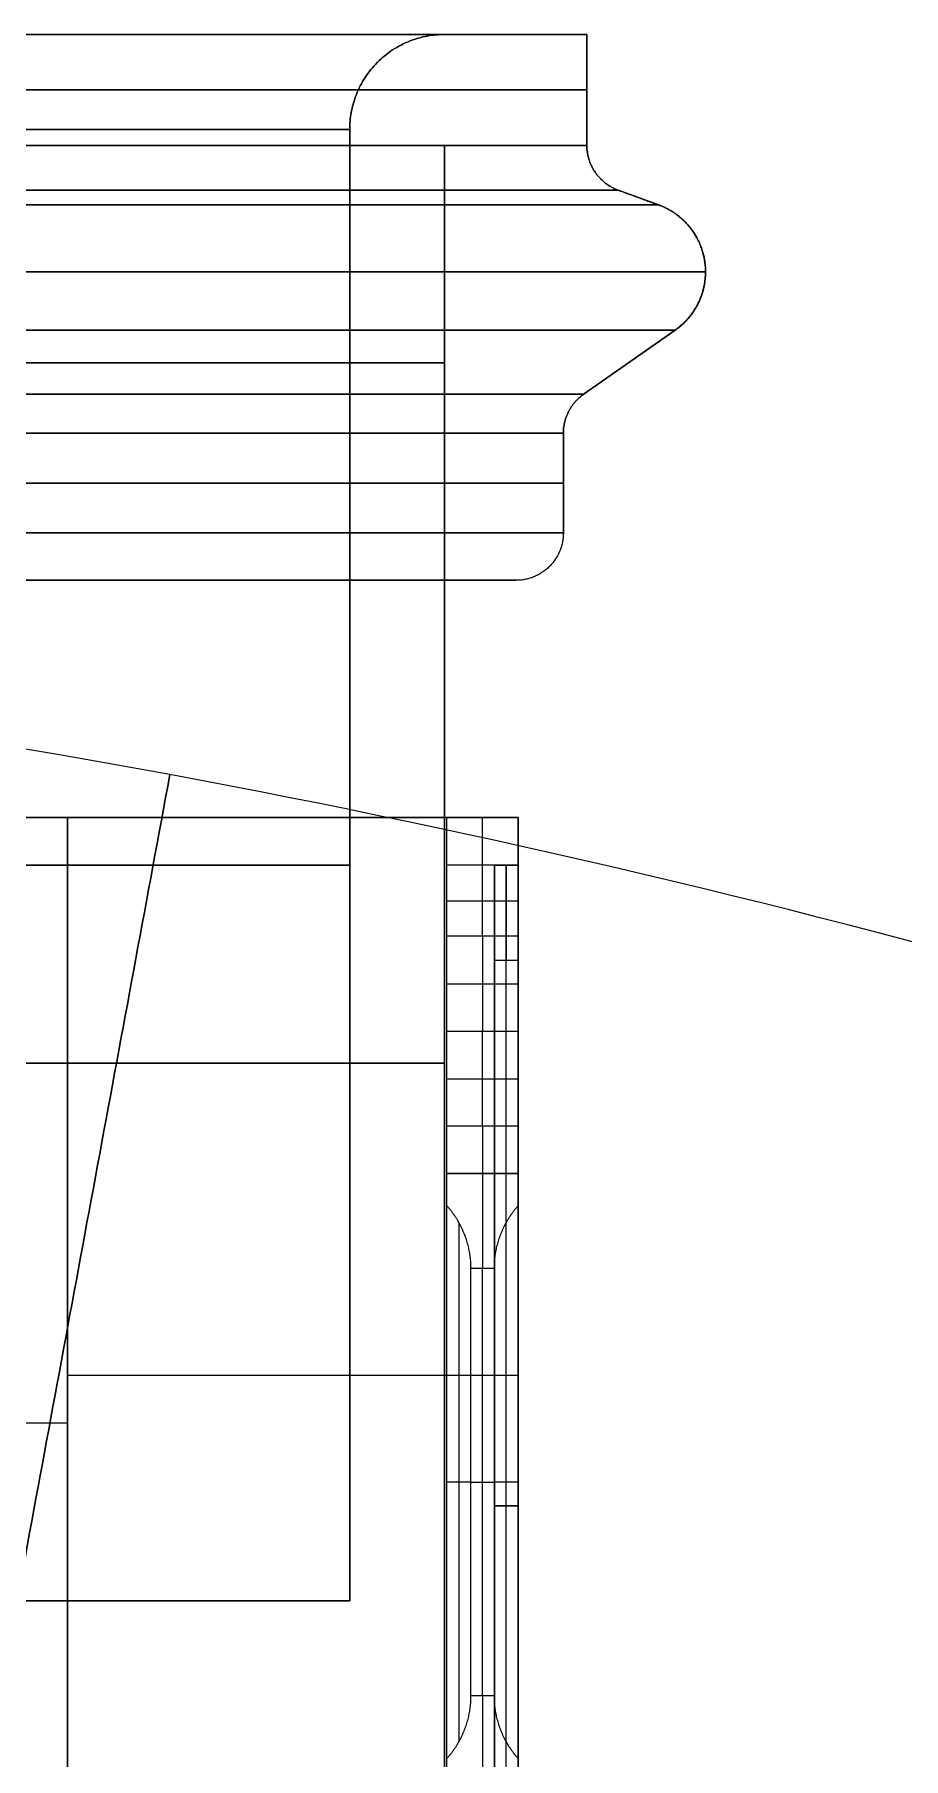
# Model space of a CAD drawing. Header units: millimetres. Extents: x 20.2 to 60.2, y 0 to 42.2.
# Drawn here: x 43.533 to 45.278, y 37.692 to 41.151 of the extents above; entities that cross this region are included whole.
import ezdxf

# ---------------------------------------------------------------- set-up
doc = ezdxf.new("R2010")
doc.units = ezdxf.units.MM
doc.layers.add('CHARGING$Platiene Rund Transmitter', color=178, linetype='Continuous', true_color=0x000000)

msp = doc.modelspace()

# ---------------------------------------------------------------- linework, layer by layer
at = {"layer": 'CHARGING$Platiene Rund Transmitter', "color": 254, "true_color": 0xcad1ee}
for p, q in [((43.928, 41.1511, 0.1076), (43.928, 41.1511, -0.2374)), ((43.928, 41.1511, -2.5546), (43.928, 41.1511, -2.8996)), ((44.4509, 41.1511, -0.4152), (44.1059, 41.1511, -0.4152)), ((44.4509, 41.1511, -2.3768), (44.1059, 41.1511, -2.3768)), ((44.6422, 41.1511, -1.396), (44.3566, 41.1511, -1.396)), ((44.4994, 41.1511, -1.1294), (44.4994, 41.1511, -1.6626)), ((44.6422, 40.9283, -1.396), (44.6422, 41.1511, -1.396)), ((44.6422, 41.0397, -1.1294), (44.6422, 41.0397, -1.6626)), ((44.1661, 40.9606, -1.396), (44.1661, 38.0087, -1.396)), ((44.3566, 40.9283, -1.396), (44.6422, 40.9283, -1.396)), ((44.3566, 40.9283, -1.396), (44.3566, 37.2469, -1.396)), ((42.7408, 39.5799, -2.8767), (43.5995, 39.5799, -2.8767)), ((44.0518, 39.5799, -2.6565), (44.0518, 39.5799, -2.827)), ((44.2125, 39.5799, -2.4958), (44.383, 39.5799, -2.4958)), ((44.3613, 39.5799, -1.0627), (44.5042, 39.5799, -1.0627)), ((44.3613, 34.1997, -0.7913), (44.3613, 39.5799, -0.7913)), ((44.4327, 39.5799, -0.0819), (44.4327, 39.5799, -2.0435)), ((44.5042, 34.1997, -0.7913), (44.5042, 39.5799, -0.7913)), ((44.1661, 39.4846, -1.1294), (44.1661, 39.4846, -1.6626)), ((44.4327, 39.3418, 0.0133), (44.4327, 39.4846, 0.0133)), ((44.4565, 39.4846, -1.396), (44.5042, 39.4846, -1.396)), ((44.4565, 36.9136, -1.396), (44.4565, 39.4846, -1.396)), ((44.4803, 39.4846, -1.3008), (44.4803, 39.4846, -1.4912)), ((44.3613, 39.4132, 0.0133), (44.5042, 39.4132, 0.0133)), ((44.4803, 37.104, -1.1103), (44.4803, 39.2942, -1.1103)), ((44.4803, 37.104, -1.6817), (44.4803, 39.2942, -1.6817)), ((44.4327, 38.9609, -0.1771), (44.4327, 39.1514, -0.1771)), ((44.3566, 39.0876, -1.1294), (44.3566, 39.0876, -1.6626)), ((44.3613, 39.0561, -0.1771), (44.5042, 39.0561, -0.1771)), ((44.3613, 38.8657, 0.1181), (44.5042, 38.8657, 0.1181)), ((44.4327, 38.8657, 0.318), (44.4327, 38.8657, -0.0819)), ((44.3851, 38.7674, 0.4847), (44.3851, 37.726, 0.4847)), ((44.4803, 37.726, 0.4847), (44.4803, 38.7674, 0.4847)), ((44.4327, 37.8182, 0.5085), (44.4327, 38.6752, 0.5085)), ((43.1396, 38.3658, -2.9481), (43.5995, 38.3658, -2.9481)), ((43.1396, 38.3658, -2.8053), (43.5995, 38.3658, -2.8053)), ((44.4089, 38.2467, 0.5085), (44.3613, 38.2467, 0.4609)), ((44.4089, 38.2467, 0.5085), (44.4565, 38.2467, 0.5085)), ((44.5042, 38.2467, 0.4609), (44.4565, 38.2467, 0.5085)), ((44.4565, 38.1991, -1.1103), (44.5042, 38.1991, -1.1103)), ((44.5042, 38.1991, -1.6817), (44.4565, 38.1991, -1.6817)), ((44.4565, 38.1991, -1.1103), (44.4565, 38.1991, -1.6817)), ((44.1661, 38.0087, -1.396), (36.2245, 38.0087, -1.396))]:
    msp.add_line(p, q, dxfattribs=at)
at = {"layer": 'CHARGING$Platiene Rund Transmitter', "color": 7, "true_color": 0xcaffee}
for p, q in [((44.3566, 40.9283, -1.396), (44.6422, 40.9283, -1.396)), ((44.3566, 40.9283, -1.396), (44.3566, 40.056, -1.396)), ((44.7863, 40.8092, -1.396), (44.7049, 40.8388, -1.396)), ((44.7456, 40.824, -1.1294), (44.7456, 40.824, -1.6626)), ((44.6356, 40.4292, -1.396), (44.8194, 40.5579, -1.396)), ((44.3566, 40.4921, -1.1294), (44.3566, 40.4921, -1.6626)), ((44.7275, 40.4936, -1.1294), (44.7275, 40.4936, -1.6626)), ((44.595, 40.1512, -1.396), (44.595, 40.3512, -1.396)), ((44.595, 40.2512, -1.1294), (44.595, 40.2512, -1.6626)), ((44.3566, 40.056, -1.396), (44.4998, 40.056, -1.396))]:
    msp.add_line(p, q, dxfattribs=at)
at = {"layer": 'CHARGING$Platiene Rund Transmitter', "color": 254, "true_color": 0xcad1ee, "extrusion": (1.86546e-14, 1, -3.10909e-14)}
msp.add_rational_spline([(43.2139, 41.1511, 0.0133), (44.3566, 41.1511, 0.0133), (44.3566, 41.1511, -1.1294)], [1, 0.707106781187, 1], degree=2, dxfattribs=at)
at = {"layer": 'CHARGING$Platiene Rund Transmitter', "color": 254, "true_color": 0xcad1ee, "extrusion": (-1.29338e-13, 1, -1.0944e-13)}
msp.add_rational_spline([(43.2139, 41.1511, 0.299), (44.6422, 41.1511, 0.299), (44.6422, 41.1511, -1.1294)], [1, 0.707106781187, 1], degree=2, dxfattribs=at)
at = {"layer": 'CHARGING$Platiene Rund Transmitter', "color": 254, "true_color": 0xcad1ee, "extrusion": (6.21819e-15, 1, -7.46182e-14)}
msp.add_rational_spline([(44.3566, 41.1511, -1.6626), (44.3566, 41.1511, -2.8053), (43.2139, 41.1511, -2.8053)], [1, 0.707106781187, 1], degree=2, dxfattribs=at)
at = {"layer": 'CHARGING$Platiene Rund Transmitter', "color": 254, "true_color": 0xcad1ee, "extrusion": (-1.98982e-13, 1, -5.47201e-14)}
msp.add_rational_spline([(44.6422, 41.1511, -1.6626), (44.6422, 41.1511, -3.091), (43.2139, 41.1511, -3.091)], [1, 0.707106781187, 1], degree=2, dxfattribs=at)
at = {"layer": 'CHARGING$Platiene Rund Transmitter', "color": 254, "true_color": 0xcad1ee}
for points in [[(44.3566, 41.1511, -1.1294), (44.1661, 41.1511, -1.1294), (44.1661, 40.9606, -1.1294)], [(44.3566, 41.1511, -1.6626), (44.1661, 41.1511, -1.6626), (44.1661, 40.9606, -1.6626)], [(44.1661, 40.9606, -1.396), (44.1661, 41.1511, -1.396), (44.3566, 41.1511, -1.396)], [(44.3566, 41.1511, -1.6626), (44.1661, 41.1511, -1.6626), (44.1661, 40.9606, -1.6626)]]:
    msp.add_rational_spline(points, [1, 0.707106781187, 1], degree=2, dxfattribs=at)
for points in [[(44.6422, 41.1511, -1.1294), (44.4994, 41.1511, -1.1294), (44.3566, 41.1511, -1.1294)], [(44.3566, 41.1511, -1.1294), (44.3566, 41.1511, -1.396), (44.3566, 41.1511, -1.6626)], [(44.6422, 41.1511, -1.6626), (44.4994, 41.1511, -1.6626), (44.3566, 41.1511, -1.6626)], [(44.6422, 41.1511, -1.1294), (44.6422, 41.1511, -1.396), (44.6422, 41.1511, -1.6626)], [(44.6422, 41.1511, -1.6626), (44.6422, 41.0397, -1.6626), (44.6422, 40.9283, -1.6626)], [(44.6422, 41.1511, -1.1294), (44.6422, 41.0397, -1.1294), (44.6422, 40.9283, -1.1294)], [(44.6422, 40.9283, -1.1294), (44.6422, 41.0397, -1.1294), (44.6422, 41.1511, -1.1294)], [(44.1661, 40.9606, -1.1294), (44.1661, 39.4846, -1.1294), (44.1661, 38.0087, -1.1294)], [(44.1661, 40.9606, -1.1294), (44.1661, 40.9606, -1.396), (44.1661, 40.9606, -1.6626)], [(44.1661, 40.9606, -1.6626), (44.1661, 39.4846, -1.6626), (44.1661, 38.0087, -1.6626)], [(44.1661, 38.0087, -1.6626), (44.1661, 39.4846, -1.6626), (44.1661, 40.9606, -1.6626)], [(44.1661, 40.9606, -1.1294), (44.1661, 40.9606, -1.2707), (44.1661, 40.9606, -1.412)], [(44.3566, 40.9283, -1.1294), (44.3566, 40.9283, -1.396), (44.3566, 40.9283, -1.6626)], [(44.3566, 40.9283, -1.1294), (44.3566, 39.0876, -1.1294), (44.3566, 37.2469, -1.1294)], [(44.3566, 37.2469, -1.6626), (44.3566, 39.0876, -1.6626), (44.3566, 40.9283, -1.6626)], [(44.3566, 37.2469, -1.1294), (44.3566, 39.0876, -1.1294), (44.3566, 40.9283, -1.1294)], [(44.6422, 40.9283, -1.1294), (44.6422, 40.9283, -1.396), (44.6422, 40.9283, -1.6626)], [(42.7408, 39.5799, -2.9481), (43.1702, 39.5799, -2.9481), (43.5995, 39.5799, -2.9481)], [(43.5995, 39.5799, -2.8053), (43.1702, 39.5799, -2.8053), (42.7408, 39.5799, -2.8053)], [(43.5995, 39.5799, -2.9481), (43.5995, 38.461, -2.9481), (43.5995, 37.3421, -2.9481)], [(43.5995, 37.3421, -2.8053), (43.5995, 38.461, -2.8053), (43.5995, 39.5799, -2.8053)], [(43.5995, 39.5799, -2.9481), (43.5995, 39.5799, -2.8767), (43.5995, 39.5799, -2.8053)], [(44.3613, 39.5799, -2.0435), (44.4327, 39.5799, -2.0435), (44.5042, 39.5799, -2.0435)], [(44.3613, 37.3421, -2.0435), (44.3613, 38.461, -2.0435), (44.3613, 39.5799, -2.0435)], [(44.3613, 39.5799, -0.0819), (44.4327, 39.5799, -0.0819), (44.5042, 39.5799, -0.0819)], [(44.3613, 39.5799, -2.0435), (44.3613, 39.5799, -1.0627), (44.3613, 39.5799, -0.0819)], [(44.5042, 39.5799, -2.0435), (44.5042, 38.461, -2.0435), (44.5042, 37.3421, -2.0435)], [(44.5042, 39.5799, -0.0819), (44.5042, 39.5799, -1.0627), (44.5042, 39.5799, -2.0435)], [(44.3613, 39.3418, 0.0133), (44.3613, 39.4132, 0.0133), (44.3613, 39.4846, 0.0133)], [(44.5042, 39.4846, 0.0133), (44.4327, 39.4846, 0.0133), (44.3613, 39.4846, 0.0133)], [(44.4565, 39.4846, -1.3008), (44.4803, 39.4846, -1.3008), (44.5042, 39.4846, -1.3008)], [(44.4565, 39.4846, -1.3008), (44.4565, 39.4846, -1.396), (44.4565, 39.4846, -1.4912)], [(44.4565, 39.4846, -1.4912), (44.4803, 39.4846, -1.4912), (44.5042, 39.4846, -1.4912)], [(44.5042, 39.4846, 0.0133), (44.5042, 39.4132, 0.0133), (44.5042, 39.3418, 0.0133)], [(44.5042, 39.4846, -1.3008), (44.5042, 39.4846, -1.396), (44.5042, 39.4846, -1.4912)], [(44.5042, 39.3418, 0.0133), (44.4327, 39.3418, 0.0133), (44.3613, 39.3418, 0.0133)], [(44.4565, 37.104, -1.1103), (44.4565, 38.1991, -1.1103), (44.4565, 39.2942, -1.1103)], [(44.4565, 39.2942, -1.1103), (44.4803, 39.2942, -1.1103), (44.5042, 39.2942, -1.1103)], [(44.4565, 39.2942, -1.6817), (44.4803, 39.2942, -1.6817), (44.5042, 39.2942, -1.6817)], [(44.4565, 39.2942, -1.6817), (44.4565, 38.1991, -1.6817), (44.4565, 37.104, -1.6817)], [(44.5042, 37.104, -1.1103), (44.5042, 38.1991, -1.1103), (44.5042, 39.2942, -1.1103)], [(44.5042, 39.2942, -1.6817), (44.5042, 38.1991, -1.6817), (44.5042, 37.104, -1.6817)], [(44.3613, 39.2466, -0.0819), (44.4327, 39.2466, -0.0819), (44.5042, 39.2466, -0.0819)], [(44.3613, 38.9609, -0.1771), (44.3613, 39.0561, -0.1771), (44.3613, 39.1514, -0.1771)], [(44.3613, 39.1514, -0.1771), (44.4327, 39.1514, -0.1771), (44.5042, 39.1514, -0.1771)], [(44.5042, 39.1514, -0.1771), (44.5042, 39.0561, -0.1771), (44.5042, 38.9609, -0.1771)], [(44.5042, 38.9609, -0.1771), (44.4327, 38.9609, -0.1771), (44.3613, 38.9609, -0.1771)], [(44.3613, 38.8657, 0.318), (44.3613, 38.8657, 0.1181), (44.3613, 38.8657, -0.0819)], [(44.5042, 38.8657, 0.318), (44.4327, 38.8657, 0.318), (44.3613, 38.8657, 0.318)], [(44.3613, 38.8657, -0.0819), (44.4327, 38.8657, -0.0819), (44.5042, 38.8657, -0.0819)], [(44.5042, 38.8657, -0.0819), (44.5042, 38.8657, 0.1181), (44.5042, 38.8657, 0.318)], [(44.3613, 37.6923, 0.4609), (44.3613, 38.2467, 0.4609), (44.3613, 38.8012, 0.4609)], [(44.5042, 38.8012, 0.4609), (44.5042, 38.2467, 0.4609), (44.5042, 37.6923, 0.4609)], [(44.4565, 38.6752, 0.5085), (44.4327, 38.6752, 0.5085), (44.4089, 38.6752, 0.5085)], [(44.4089, 38.6752, 0.5085), (44.4089, 38.2467, 0.5085), (44.4089, 37.8182, 0.5085)], [(44.4565, 37.8182, 0.5085), (44.4565, 38.2467, 0.5085), (44.4565, 38.6752, 0.5085)], [(44.1661, 38.0087, -1.1294), (44.1661, 38.0087, -1.396), (44.1661, 38.0087, -1.6626)], [(44.4565, 37.8182, 0.5085), (44.4327, 37.8182, 0.5085), (44.4089, 37.8182, 0.5085)], [(44.3566, 37.2469, -1.6626), (44.3566, 37.4742, -1.6626), (44.3566, 37.7015, -1.6626)]]:
    msp.add_open_spline(points, degree=2, dxfattribs=at)
at = {"layer": 'CHARGING$Platiene Rund Transmitter', "color": 254, "true_color": 0xcad1ee, "extrusion": (4.97456e-15, 1, 1.14415e-13)}
msp.add_rational_spline([(44.6422, 41.0397, -1.6626), (44.6422, 41.0397, -3.091), (43.2139, 41.0397, -3.091)], [1, 0.707106781187, 1], degree=2, dxfattribs=at)
at = {"layer": 'CHARGING$Platiene Rund Transmitter', "color": 254, "true_color": 0xcad1ee, "extrusion": (9.94911e-15, 1, -2.13906e-13)}
msp.add_rational_spline([(43.2139, 41.0397, 0.299), (44.6422, 41.0397, 0.299), (44.6422, 41.0397, -1.1294)], [1, 0.707106781187, 1], degree=2, dxfattribs=at)
at = {"layer": 'CHARGING$Platiene Rund Transmitter', "color": 254, "true_color": 0xcad1ee, "extrusion": (4.4771e-14, 1, -1.6416e-13)}
msp.add_rational_spline([(43.2139, 40.9606, -0.1771), (44.1661, 40.9606, -0.1771), (44.1661, 40.9606, -1.1294)], [1, 0.707106781187, 1], degree=2, dxfattribs=at)
at = {"layer": 'CHARGING$Platiene Rund Transmitter', "color": 254, "true_color": 0xcad1ee, "extrusion": (-1.49237e-14, 1, -2.68626e-13)}
msp.add_rational_spline([(44.1661, 40.9606, -1.6626), (44.1661, 40.9606, -2.6149), (43.2139, 40.9606, -2.6149)], [1, 0.707106781187, 1], degree=2, dxfattribs=at)
at = {"layer": 'CHARGING$Platiene Rund Transmitter', "color": 7, "true_color": 0xcaffee, "extrusion": (-6.84001e-14, -1, 1.92764e-13)}
msp.add_rational_spline([(43.2139, 40.9283, -2.8053), (44.3566, 40.9283, -2.8053), (44.3566, 40.9283, -1.6626)], [1, 0.707106781187, 1], degree=2, dxfattribs=at)
at = {"layer": 'CHARGING$Platiene Rund Transmitter', "color": 7, "true_color": 0xcaffee, "extrusion": (6.21819e-15, 1, -1.05709e-13)}
msp.add_rational_spline([(44.3566, 40.9283, -1.1294), (44.3566, 40.9283, 0.0133), (43.2139, 40.9283, 0.0133)], [1, 0.707106781187, 1], degree=2, dxfattribs=at)
at = {"layer": 'CHARGING$Platiene Rund Transmitter', "color": 7, "true_color": 0xcaffee, "extrusion": (-8.9542e-14, -1, 4.67608e-13)}
msp.add_rational_spline([(44.6422, 40.9283, -1.6626), (44.6422, 40.9283, -3.091), (43.2139, 40.9283, -3.091)], [1, 0.707106781187, 1], degree=2, dxfattribs=at)
at = {"layer": 'CHARGING$Platiene Rund Transmitter', "color": 7, "true_color": 0xcaffee, "extrusion": (-6.46692e-14, -1, -6.46692e-14)}
msp.add_rational_spline([(43.2139, 40.9283, 0.299), (44.6422, 40.9283, 0.299), (44.6422, 40.9283, -1.1294)], [1, 0.707106781187, 1], degree=2, dxfattribs=at)
at = {"layer": 'CHARGING$Platiene Rund Transmitter', "color": 254, "true_color": 0xcad1ee, "extrusion": (-5.96947e-14, 1, -2.48728e-13)}
msp.add_rational_spline([(44.6422, 40.9283, -1.6626), (44.6422, 40.9283, -3.091), (43.2139, 40.9283, -3.091)], [1, 0.707106781187, 1], degree=2, dxfattribs=at)
at = {"layer": 'CHARGING$Platiene Rund Transmitter', "color": 254, "true_color": 0xcad1ee, "extrusion": (-4.4771e-14, 1, -1.04466e-13)}
msp.add_rational_spline([(43.2139, 40.9283, 0.299), (44.6422, 40.9283, 0.299), (44.6422, 40.9283, -1.1294)], [1, 0.707106781187, 1], degree=2, dxfattribs=at)
at = {"layer": 'CHARGING$Platiene Rund Transmitter', "color": 254, "true_color": 0xcad1ee, "extrusion": (-7.46182e-14, 1, -1.61673e-13)}
msp.add_rational_spline([(43.2139, 40.9283, 0.0133), (44.3566, 40.9283, 0.0133), (44.3566, 40.9283, -1.1294)], [1, 0.707106781187, 1], degree=2, dxfattribs=at)
at = {"layer": 'CHARGING$Platiene Rund Transmitter', "color": 254, "true_color": 0xcad1ee, "extrusion": (-4.35273e-14, -1, 2.052e-13)}
msp.add_rational_spline([(44.3566, 40.9283, -1.6626), (44.3566, 40.9283, -2.8053), (43.2139, 40.9283, -2.8053)], [1, 0.707106781187, 1], degree=2, dxfattribs=at)
at = {"layer": 'CHARGING$Platiene Rund Transmitter', "color": 7, "true_color": 0xcaffee}
for points in [[(44.3566, 40.9283, -1.6626), (44.3566, 40.9283, -1.396), (44.3566, 40.9283, -1.1294)], [(44.3566, 40.056, -1.6626), (44.3566, 40.4921, -1.6626), (44.3566, 40.9283, -1.6626)], [(44.3566, 40.056, -1.1294), (44.3566, 40.4921, -1.1294), (44.3566, 40.9283, -1.1294)], [(44.3566, 40.7062, -1.1294), (44.3566, 40.8172, -1.1294), (44.3566, 40.9283, -1.1294)], [(44.6422, 40.9283, -1.1294), (44.6422, 40.9283, -1.396), (44.6422, 40.9283, -1.6626)], [(44.6422, 40.9283, -1.4092), (44.6422, 40.9283, -1.5359), (44.6422, 40.9283, -1.6626)], [(44.7049, 40.8388, -1.1294), (44.7049, 40.8388, -1.396), (44.7049, 40.8388, -1.6626)], [(44.7049, 40.8388, -1.6626), (44.7456, 40.824, -1.6626), (44.7863, 40.8092, -1.6626)], [(44.7049, 40.8388, -1.1294), (44.7456, 40.824, -1.1294), (44.7863, 40.8092, -1.1294)], [(44.7049, 40.8388, -1.6626), (44.7314, 40.8292, -1.6626), (44.7578, 40.8195, -1.6626)], [(44.7608, 40.8184, -1.1294), (44.7735, 40.8138, -1.1294), (44.7863, 40.8092, -1.1294)], [(44.7863, 40.8092, -1.1294), (44.7863, 40.8092, -1.396), (44.7863, 40.8092, -1.6626)], [(44.8803, 40.6749, -1.1294), (44.8803, 40.6749, -1.396), (44.8803, 40.6749, -1.6626)], [(44.8194, 40.5579, -1.6626), (44.7275, 40.4936, -1.6626), (44.6356, 40.4292, -1.6626)], [(44.6356, 40.4292, -1.1294), (44.7275, 40.4936, -1.1294), (44.8194, 40.5579, -1.1294)], [(44.6356, 40.4292, -1.6626), (44.7275, 40.4936, -1.6626), (44.8194, 40.5579, -1.6626)], [(44.8194, 40.5579, -1.1294), (44.8194, 40.5579, -1.396), (44.8194, 40.5579, -1.6626)], [(44.6356, 40.4292, -1.1294), (44.6356, 40.4292, -1.396), (44.6356, 40.4292, -1.6626)], [(44.595, 40.3512, -1.6626), (44.595, 40.2512, -1.6626), (44.595, 40.1512, -1.6626)], [(44.595, 40.3512, -1.1294), (44.595, 40.2512, -1.1294), (44.595, 40.1512, -1.1294)], [(44.595, 40.3512, -1.6626), (44.595, 40.3512, -1.396), (44.595, 40.3512, -1.1294)], [(44.595, 40.3512, -1.1294), (44.595, 40.3512, -1.396), (44.595, 40.3512, -1.6626)], [(44.595, 40.1512, -1.6626), (44.595, 40.1512, -1.396), (44.595, 40.1512, -1.1294)], [(44.595, 40.1512, -1.1294), (44.595, 40.1512, -1.396), (44.595, 40.1512, -1.6626)], [(44.3566, 40.056, -1.6626), (44.3566, 40.056, -1.396), (44.3566, 40.056, -1.1294)], [(44.4998, 40.056, -1.6626), (44.4998, 40.056, -1.396), (44.4998, 40.056, -1.1294)]]:
    msp.add_open_spline(points, degree=2, dxfattribs=at)
for points, weights in [([(44.6422, 40.9283, -1.6626), (44.6422, 40.8616, -1.6626), (44.7049, 40.8388, -1.6626)], [1, 0.77517249094, 0.895504279422]), ([(44.6422, 40.9283, -1.1294), (44.6422, 40.8616, -1.1294), (44.7049, 40.8388, -1.1294)], [1, 0.77517249094, 0.895504279422]), ([(44.7049, 40.8388, -1.396), (44.6422, 40.8616, -1.396), (44.6422, 40.9283, -1.396)], [0.895504279422, 0.77517249094, 1]), ([(44.7863, 40.8092, -1.1294), (44.8803, 40.7749, -1.1294), (44.8803, 40.6749, -1.1294)], [0.895504279422, 0.775172490939, 1]), ([(44.7863, 40.8092, -1.6626), (44.8803, 40.7749, -1.6626), (44.8803, 40.6749, -1.6626)], [0.895504222043, 0.775172544543, 0.999999999999]), ([(44.8803, 40.6749, -1.1294), (44.8803, 40.7749, -1.1294), (44.7863, 40.8092, -1.1294)], [1, 0.775172490939, 0.895504279422]), ([(44.8803, 40.6749, -1.6626), (44.8803, 40.6006, -1.6626), (44.8194, 40.5579, -1.6626)], [1, 0.822659997502, 0.8600704533]), ([(44.8803, 40.6749, -1.1294), (44.8803, 40.6006, -1.1294), (44.8194, 40.5579, -1.1294)], [1, 0.822660039783, 0.860070435461]), ([(44.8194, 40.5579, -1.6626), (44.8803, 40.6006, -1.6626), (44.8803, 40.6749, -1.6626)], [0.8600704533, 0.822659997502, 1]), ([(44.595, 40.3512, -1.1294), (44.595, 40.4007, -1.1294), (44.6356, 40.4292, -1.1294)], [1, 0.822659997503, 0.8600704533]), ([(44.6356, 40.4292, -1.6626), (44.595, 40.4007, -1.6626), (44.595, 40.3512, -1.6626)], [0.860070435461, 0.822660039784, 0.999999999999]), ([(44.6356, 40.4292, -1.6626), (44.595, 40.4007, -1.6626), (44.595, 40.3512, -1.6626)], [0.8600704533, 0.822659997503, 1]), ([(44.595, 40.1512, -1.6626), (44.595, 40.056, -1.6626), (44.4998, 40.056, -1.6626)], [1, 0.707106781187, 1]), ([(44.595, 40.1512, -1.1294), (44.595, 40.056, -1.1294), (44.4998, 40.056, -1.1294)], [1, 0.707106781187, 1])]:
    msp.add_rational_spline(points, weights, degree=2, dxfattribs=at)
at = {"layer": 'CHARGING$Platiene Rund Transmitter', "color": 7, "true_color": 0xcaffee, "extrusion": (-2.38276e-14, 1, -1.00076e-13)}
msp.add_rational_spline([(44.7049, 40.8388, -1.6626), (44.7049, 40.8388, -3.1536), (43.2139, 40.8388, -3.1536)], [0.999999860338, 0.707106920849, 0.999999860338], degree=2, dxfattribs=at)
at = {"layer": 'CHARGING$Platiene Rund Transmitter', "color": 7, "true_color": 0xcaffee, "extrusion": (-5.71862e-14, 1, -1.14372e-13)}
msp.add_rational_spline([(43.2139, 40.8388, 0.3616), (44.7049, 40.8388, 0.3616), (44.7049, 40.8388, -1.1294)], [1, 0.707106781187, 1], degree=2, dxfattribs=at)
at = {"layer": 'CHARGING$Platiene Rund Transmitter', "color": 7, "true_color": 0xcaffee, "extrusion": (2.25938e-14, 1, -1.85269e-13)}
msp.add_rational_spline([(44.7863, 40.8092, -1.6626), (44.7863, 40.8092, -3.2351), (43.2139, 40.8092, -3.2351)], [1, 0.707106851018, 0.999999860338], degree=2, dxfattribs=at)
at = {"layer": 'CHARGING$Platiene Rund Transmitter', "color": 7, "true_color": 0xcaffee, "extrusion": (-6.32626e-14, 1, -1.53638e-13)}
msp.add_rational_spline([(43.2139, 40.8092, 0.4431), (44.7863, 40.8092, 0.4431), (44.7863, 40.8092, -1.1294)], [1, 0.707106851018, 0.999999860338], degree=2, dxfattribs=at)
at = {"layer": 'CHARGING$Platiene Rund Transmitter', "color": 7, "true_color": 0xcaffee}
for points, weights, knots in [([(44.7863, 40.8092, -1.396), (44.8803, 40.7749, -1.396), (44.8803, 40.6749, -1.396), (44.8803, 40.6006, -1.396), (44.8194, 40.5579, -1.396)], [0.895504279422, 0.775172490939, 1, 0.822659997502, 0.8600704533], [0.365039, 0.365039, 0.365039, 1.570796, 1.570796, 2.521877, 2.521877, 2.521877]), ([(44.595, 40.3512, -1.396), (44.595, 40.3512, -1.396), (44.595, 40.3512, -1.396), (44.595, 40.4007, -1.396), (44.6356, 40.4292, -1.396)], [0.999913263926, 0.99995662554, 1, 0.822659997503, 0.8600704533], [4.7121564, 4.7121564, 4.7121564, 4.712389, 4.712389, 5.6634695, 5.6634695, 5.6634695]), ([(44.595, 40.1512, -1.396), (44.595, 40.1512, -1.396), (44.595, 40.1512, -1.396), (44.595, 40.056, -1.396), (44.4998, 40.056, -1.396)], [0.999934944829, 0.999967468801, 1, 0.707106781187, 1], [1.570622, 1.570622, 1.570622, 1.570796, 1.570796, 3.141593, 3.141593, 3.141593])]:
    msp.add_rational_spline(points, weights, degree=2, knots=knots, dxfattribs=at)
at = {"layer": 'CHARGING$Platiene Rund Transmitter', "color": 7, "true_color": 0xcaffee, "extrusion": (-2.98473e-14, 1, -3.62432e-13)}
msp.add_rational_spline([(44.8803, 40.6749, -1.6626), (44.8803, 40.6749, -3.329), (43.2139, 40.6749, -3.329)], [1, 0.707106781187, 1], degree=2, dxfattribs=at)
at = {"layer": 'CHARGING$Platiene Rund Transmitter', "color": 7, "true_color": 0xcaffee, "extrusion": (-4.26391e-15, -1, -1.70556e-13)}
msp.add_rational_spline([(43.2139, 40.6749, 0.537), (44.8803, 40.6749, 0.537), (44.8803, 40.6749, -1.1294)], [1, 0.707106781187, 1], degree=2, dxfattribs=at)
at = {"layer": 'CHARGING$Platiene Rund Transmitter', "color": 7, "true_color": 0xcaffee, "extrusion": (4.86816e-14, 1, -3.98304e-14)}
msp.add_rational_spline([(44.8194, 40.5579, -1.6626), (44.8194, 40.5579, -3.2682), (43.2139, 40.5579, -3.2682)], [0.999999860338, 0.707106851018, 1], degree=2, dxfattribs=at)
at = {"layer": 'CHARGING$Platiene Rund Transmitter', "color": 7, "true_color": 0xcaffee, "extrusion": (3.09792e-14, 1, 8.8512e-15)}
msp.add_rational_spline([(43.2139, 40.5579, 0.4762), (44.8194, 40.5579, 0.4762), (44.8194, 40.5579, -1.1294)], [0.999999860338, 0.707106851018, 1], degree=2, dxfattribs=at)
at = {"layer": 'CHARGING$Platiene Rund Transmitter', "color": 7, "true_color": 0xcaffee, "extrusion": (-1.86546e-14, 1, 3.17128e-13)}
msp.add_rational_spline([(44.3566, 40.4921, -1.6626), (44.3566, 40.4921, -2.8053), (43.2139, 40.4921, -2.8053)], [1, 0.707106781187, 1], degree=2, dxfattribs=at)
at = {"layer": 'CHARGING$Platiene Rund Transmitter', "color": 7, "true_color": 0xcaffee, "extrusion": (6.21819e-15, -1, 9.32728e-14)}
msp.add_rational_spline([(43.2139, 40.4921, 0.0133), (44.3566, 40.4921, 0.0133), (44.3566, 40.4921, -1.1294)], [1, 0.707106781187, 1], degree=2, dxfattribs=at)
at = {"layer": 'CHARGING$Platiene Rund Transmitter', "color": 7, "true_color": 0xcaffee, "extrusion": (-7.99658e-14, 1, -1.19949e-13)}
msp.add_rational_spline([(43.2139, 40.4292, -3.0843), (44.6356, 40.4292, -3.0843), (44.6356, 40.4292, -1.6626)], [1, 0.707106781187, 1], degree=2, dxfattribs=at)
at = {"layer": 'CHARGING$Platiene Rund Transmitter', "color": 7, "true_color": 0xcaffee, "extrusion": (-4.99787e-15, 1, -4.99787e-15)}
msp.add_rational_spline([(44.6356, 40.4292, -1.1294), (44.6356, 40.4292, 0.2923), (43.2139, 40.4292, 0.2923)], [0.999999860338, 0.707106851018, 1], degree=2, dxfattribs=at)
at = {"layer": 'CHARGING$Platiene Rund Transmitter', "color": 7, "true_color": 0xcaffee, "extrusion": (5.14474e-15, 1, -2.00645e-13)}
msp.add_rational_spline([(44.595, 40.3512, -1.6626), (44.595, 40.3512, -3.0437), (43.2139, 40.3512, -3.0437)], [1, 0.707106781187, 1], degree=2, dxfattribs=at)
at = {"layer": 'CHARGING$Platiene Rund Transmitter', "color": 7, "true_color": 0xcaffee, "extrusion": (-2.57237e-14, -1, 2.21224e-13)}
msp.add_rational_spline([(43.2139, 40.3512, 0.2517), (44.595, 40.3512, 0.2517), (44.595, 40.3512, -1.1294)], [1, 0.707106781187, 1], degree=2, dxfattribs=at)
at = {"layer": 'CHARGING$Platiene Rund Transmitter', "color": 7, "true_color": 0xcaffee, "extrusion": (2.0579e-14, 1, -2.0579e-13)}
msp.add_rational_spline([(43.2139, 40.3512, -3.0437), (44.595, 40.3512, -3.0437), (44.595, 40.3512, -1.6626)], [0.999913124276, 0.707045519345, 0.999913263926], degree=2, dxfattribs=at)
at = {"layer": 'CHARGING$Platiene Rund Transmitter', "color": 7, "true_color": 0xcaffee, "extrusion": (-1.54342e-14, -1, 2.0579e-13)}
msp.add_rational_spline([(44.595, 40.3512, -1.1294), (44.595, 40.3512, 0.2517), (43.2139, 40.3512, 0.2517)], [0.999913124275, 0.70704558917, 0.999913124275], degree=2, dxfattribs=at)
at = {"layer": 'CHARGING$Platiene Rund Transmitter', "color": 7, "true_color": 0xcaffee, "extrusion": (-1.04193e-05, -7.57089e-09, 1)}
msp.add_rational_spline([(44.595, 40.3512, -1.6626), (44.595, 40.3512, -1.6626), (44.595, 40.3512, -1.6626)], [1, 0.99995662554, 0.999913263926], degree=2, dxfattribs=at)
at = {"layer": 'CHARGING$Platiene Rund Transmitter', "color": 7, "true_color": 0xcaffee, "extrusion": (-1.19076e-05, -6.6579e-09, 1)}
msp.add_rational_spline([(44.595, 40.3512, -1.1294), (44.595, 40.3512, -1.1294), (44.595, 40.3512, -1.1294)], [0.999913263926, 0.99995662554, 1], degree=2, dxfattribs=at)
at = {"layer": 'CHARGING$Platiene Rund Transmitter', "color": 7, "true_color": 0xcaffee, "extrusion": (1.06317e-07, -7.57568e-17, 1)}
msp.add_rational_spline([(44.595, 40.3512, -1.1294), (44.595, 40.3512, -1.1294), (44.595, 40.3512, -1.1294)], [1, 0.99995662554, 0.999913263926], degree=2, dxfattribs=at)
at = {"layer": 'CHARGING$Platiene Rund Transmitter', "color": 7, "true_color": 0xcaffee, "extrusion": (-1.5434e-14, 1, -1.38906e-13)}
msp.add_rational_spline([(43.2139, 40.2512, -3.0438), (44.595, 40.2512, -3.0438), (44.595, 40.2512, -1.6626)], [1, 0.707106781187, 1], degree=2, dxfattribs=at)
at = {"layer": 'CHARGING$Platiene Rund Transmitter', "color": 7, "true_color": 0xcaffee, "extrusion": (-1.02893e-14, -1, 1.64629e-13)}
msp.add_rational_spline([(44.595, 40.2512, -1.1294), (44.595, 40.2512, 0.2518), (43.2139, 40.2512, 0.2518)], [1, 0.707106781187, 1], degree=2, dxfattribs=at)
at = {"layer": 'CHARGING$Platiene Rund Transmitter', "color": 7, "true_color": 0xcaffee, "extrusion": (5.14459e-15, -1, 1.59482e-13)}
msp.add_rational_spline([(44.595, 40.1512, -1.6626), (44.595, 40.1512, -3.0438), (43.2139, 40.1512, -3.0438)], [1, 0.707106781187, 1], degree=2, dxfattribs=at)
at = {"layer": 'CHARGING$Platiene Rund Transmitter', "color": 7, "true_color": 0xcaffee, "extrusion": (-2.52085e-13, -1, -2.57229e-13)}
msp.add_rational_spline([(43.2139, 40.1512, 0.2518), (44.595, 40.1512, 0.2518), (44.595, 40.1512, -1.1294)], [1, 0.707106781187, 1], degree=2, dxfattribs=at)
at = {"layer": 'CHARGING$Platiene Rund Transmitter', "color": 7, "true_color": 0xcaffee, "extrusion": (-1.86546e-14, 1, -6.21819e-14)}
msp.add_rational_spline([(44.3566, 40.056, -1.1294), (44.3566, 40.056, 0.0133), (43.2139, 40.056, 0.0133)], [1, 0.707106781187, 1], degree=2, dxfattribs=at)
at = {"layer": 'CHARGING$Platiene Rund Transmitter', "color": 7, "true_color": 0xcaffee, "extrusion": (5.52555e-15, -1, -1.4919e-13)}
msp.add_rational_spline([(44.4998, 40.056, -1.1294), (44.4998, 40.056, 0.1565), (43.2139, 40.056, 0.1565)], [1, 0.707106781187, 1], degree=2, dxfattribs=at)
at = {"layer": 'CHARGING$Platiene Rund Transmitter', "color": 7, "true_color": 0xcaffee, "extrusion": (6.21819e-15, 1, 6.84001e-14)}
msp.add_rational_spline([(43.2139, 40.056, -2.8053), (44.3566, 40.056, -2.8053), (44.3566, 40.056, -1.6626)], [1, 0.707106781187, 1], degree=2, dxfattribs=at)
at = {"layer": 'CHARGING$Platiene Rund Transmitter', "color": 7, "true_color": 0xcaffee, "extrusion": (-5.52555e-15, 1, 1.27088e-13)}
msp.add_rational_spline([(43.2139, 40.056, -2.9485), (44.4998, 40.056, -2.9485), (44.4998, 40.056, -1.6626)], [1, 0.707106781187, 1], degree=2, dxfattribs=at)
at = {"layer": 'CHARGING$Platiene Rund Transmitter', "color": 7, "true_color": 0xcaffee, "extrusion": (3.31533e-14, 1, 1.21562e-13)}
msp.add_rational_spline([(43.2139, 40.056, 0.1565), (44.4998, 40.056, 0.1565), (44.4998, 40.056, -1.1294)], [1, 0.707106781187, 1], degree=2, dxfattribs=at)
at = {"layer": 'CHARGING$Platiene Rund Transmitter', "color": 86, "true_color": 0x118002}
for points in [[(40.1659, 40), (41.3857, 40.0001), (43.8987, 39.7694), (47.6262, 38.6978), (51.2105, 36.8409), (54.4087, 34.243), (57.0069, 31.0445), (58.8637, 27.4605), (59.9354, 23.7328), (60.2778, 20), (59.9354, 16.2672), (58.8637, 12.5397), (57.0069, 8.9554), (54.4089, 5.7572), (51.2104, 3.159), (47.6264, 1.3023), (43.8987, 0.2305), (40.1659, -0.1119), (36.4332, 0.2305), (32.7057, 1.3022), (29.1213, 3.1591), (25.9232, 5.757), (23.3249, 8.9555), (21.4682, 12.5395), (20.3964, 16.2672), (20.054, 20), (20.3964, 23.7328), (21.4681, 27.4603), (23.325, 31.0446), (25.9229, 34.2428), (29.1214, 36.841), (32.7055, 38.6977), (36.4331, 39.7694), (38.9462, 40.0001), (40.1659, 40)], [(40.1659, 40, 1), (41.3857, 40.0001, 1), (43.8987, 39.7694, 1), (47.6262, 38.6978, 1), (51.2105, 36.8409, 1), (54.4087, 34.243, 1), (57.0069, 31.0445, 1), (58.8637, 27.4605, 1), (59.9354, 23.7328, 1), (60.2778, 20, 1), (59.9354, 16.2672, 1), (58.8637, 12.5397, 1), (57.0069, 8.9554, 1), (54.4089, 5.7572, 1), (51.2104, 3.159, 1), (47.6264, 1.3023, 1), (43.8987, 0.2305, 1), (40.1659, -0.1119, 1), (36.4332, 0.2305, 1), (32.7057, 1.3022, 1), (29.1213, 3.1591, 1), (25.9232, 5.757, 1), (23.3249, 8.9555, 1), (21.4682, 12.5395, 1), (20.3964, 16.2672, 1), (20.054, 20, 1), (20.3964, 23.7328, 1), (21.4681, 27.4603, 1), (23.325, 31.0446, 1), (25.9229, 34.2428, 1), (29.1214, 36.841, 1), (32.7055, 38.6977, 1), (36.4331, 39.7694, 1), (38.9462, 40.0001, 1), (40.1659, 40, 1)], [(40.1659, 40, 0.5), (41.3857, 40.0001, 0.5), (43.8987, 39.7694, 0.5), (47.6262, 38.6978, 0.5), (51.2105, 36.8409, 0.5), (54.4087, 34.243, 0.5), (57.0069, 31.0445, 0.5), (58.8637, 27.4605, 0.5), (59.9354, 23.7328, 0.5), (60.2778, 20, 0.5), (59.9354, 16.2672, 0.5), (58.8637, 12.5397, 0.5), (57.0069, 8.9554, 0.5), (54.4089, 5.7572, 0.5), (51.2104, 3.159, 0.5), (47.6264, 1.3023, 0.5), (43.8987, 0.2305, 0.5), (40.1659, -0.1119, 0.5), (36.4332, 0.2305, 0.5), (32.7057, 1.3022, 0.5), (29.1213, 3.1591, 0.5), (25.9232, 5.757, 0.5), (23.3249, 8.9555, 0.5), (21.4682, 12.5395, 0.5), (20.3964, 16.2672, 0.5), (20.054, 20, 0.5), (20.3964, 23.7328, 0.5), (21.4681, 27.4603, 0.5), (23.325, 31.0446, 0.5), (25.9229, 34.2428, 0.5), (29.1214, 36.841, 0.5), (32.7055, 38.6977, 0.5), (36.4331, 39.7694, 0.5), (38.9462, 40.0001, 0.5), (40.1659, 40, 0.5)]]:
    msp.add_open_spline(points, degree=3, knots=[0, 0, 0, 0, 2.996669, 6.173385, 9.482612, 12.862313, 16.242013, 19.55124, 22.727957, 25.724626, 28.721294, 31.898011, 35.207238, 38.586938, 41.966639, 45.275866, 48.452582, 51.449251, 54.44592, 57.622636, 60.931863, 64.311564, 67.691265, 71.000491, 74.177208, 77.173877, 80.170545, 83.347262, 86.656489, 90.036189, 93.41589, 96.725117, 99.901833, 102.898502, 102.898502, 102.898502, 102.898502], dxfattribs=at)
for points in [[(42.7133, 33.7663), (43.2592, 36.7162), (43.8051, 39.6661)], [(43.8051, 39.6661, 1), (43.2592, 36.7162, 1), (42.7133, 33.7663, 1)], [(43.8051, 39.6661), (43.8051, 39.6661, 0.5), (43.8051, 39.6661, 1)]]:
    msp.add_open_spline(points, degree=2, dxfattribs=at)
at = {"layer": 'CHARGING$Platiene Rund Transmitter', "color": 254, "true_color": 0xcad1ee, "extrusion": (-1.25673e-13, 1, 1.80655e-13)}
msp.add_rational_spline([(44.5042, 39.5799, -2.0435), (44.5042, 39.5799, -2.9481), (43.5995, 39.5799, -2.9481)], [1, 0.707106781187, 1], degree=2, dxfattribs=at)
at = {"layer": 'CHARGING$Platiene Rund Transmitter', "color": 254, "true_color": 0xcad1ee, "extrusion": (-1.58564e-13, -1, 4.57037e-13)}
msp.add_rational_spline([(43.5995, 39.5799, -2.8053), (44.3613, 39.5799, -2.8053), (44.3613, 39.5799, -2.0435)], [1, 0.707106781187, 1], degree=2, dxfattribs=at)
at = {"layer": 'CHARGING$Platiene Rund Transmitter', "color": 254, "true_color": 0xcad1ee, "extrusion": (1, 2.98473e-13, 2.23855e-13)}
msp.add_rational_spline([(44.3613, 39.4846, 0.0133), (44.3613, 39.5799, 0.0133), (44.3613, 39.5799, -0.0819)], [1, 0.707106781187, 1], degree=2, dxfattribs=at)
at = {"layer": 'CHARGING$Platiene Rund Transmitter', "color": 254, "true_color": 0xcad1ee, "extrusion": (1, 7.46183e-14, 7.46183e-14)}
msp.add_rational_spline([(44.4327, 39.4846, 0.0133), (44.4327, 39.5799, 0.0133), (44.4327, 39.5799, -0.0819)], [1, 0.707106781187, 1], degree=2, dxfattribs=at)
at = {"layer": 'CHARGING$Platiene Rund Transmitter', "color": 254, "true_color": 0xcad1ee, "extrusion": (1, 2.98473e-13, 2.98473e-13)}
msp.add_rational_spline([(44.5042, 39.5799, -0.0819), (44.5042, 39.5799, 0.0133), (44.5042, 39.4846, 0.0133)], [1, 0.707106781187, 1], degree=2, dxfattribs=at)
at = {"layer": 'CHARGING$Platiene Rund Transmitter', "color": 254, "true_color": 0xcad1ee, "extrusion": (-7.46183e-15, -1, 1.49237e-13)}
msp.add_rational_spline([(43.2139, 39.4846, -0.1771), (44.1661, 39.4846, -0.1771), (44.1661, 39.4846, -1.1294)], [1, 0.707106781187, 1], degree=2, dxfattribs=at)
at = {"layer": 'CHARGING$Platiene Rund Transmitter', "color": 254, "true_color": 0xcad1ee, "extrusion": (-1.49237e-14, -1, 1.71622e-13)}
msp.add_rational_spline([(44.1661, 39.4846, -1.6626), (44.1661, 39.4846, -2.6149), (43.2139, 39.4846, -2.6149)], [1, 0.707106781187, 1], degree=2, dxfattribs=at)
at = {"layer": 'CHARGING$Platiene Rund Transmitter', "color": 254, "true_color": 0xcad1ee, "extrusion": (-1, -7.46183e-14, 3.73092e-14)}
msp.add_rational_spline([(44.4565, 39.4846, -1.4912), (44.4565, 39.4846, -1.6817), (44.4565, 39.2942, -1.6817)], [1, 0.707106781188, 0.999999999998], degree=2, dxfattribs=at)
at = {"layer": 'CHARGING$Platiene Rund Transmitter', "color": 254, "true_color": 0xcad1ee, "extrusion": (-1, -5.3939e-27, 7.46183e-14)}
msp.add_rational_spline([(44.4565, 39.2942, -1.1103), (44.4565, 39.4846, -1.1103), (44.4565, 39.4846, -1.3008)], [1, 0.707106781187, 1], degree=2, dxfattribs=at)
at = {"layer": 'CHARGING$Platiene Rund Transmitter', "color": 254, "true_color": 0xcad1ee, "extrusion": (-1, -7.46183e-14, -7.46183e-14)}
for points in [[(44.4803, 39.4846, -1.3008), (44.4803, 39.4846, -1.1103), (44.4803, 39.2942, -1.1103)], [(44.3613, 38.8657, -0.0819), (44.3613, 38.8657, -0.1771), (44.3613, 38.9609, -0.1771)], [(44.4327, 38.8657, 0.318), (44.4327, 38.8657, 0.5085), (44.4327, 38.6752, 0.5085)]]:
    msp.add_rational_spline(points, [1, 0.707106781187, 1], degree=2, dxfattribs=at)
at = {"layer": 'CHARGING$Platiene Rund Transmitter', "color": 254, "true_color": 0xcad1ee, "extrusion": (1, 7.46183e-14, -7.46183e-14)}
for points, weights in [([(44.4803, 39.2942, -1.6817), (44.4803, 39.4846, -1.6817), (44.4803, 39.4846, -1.4912)], [0.999999999998, 0.707106781188, 1]), ([(44.3613, 39.2466, -0.0819), (44.3613, 39.2466, 0.0133), (44.3613, 39.3418, 0.0133)], [1, 0.707106781187, 1])]:
    msp.add_rational_spline(points, weights, degree=2, dxfattribs=at)
at = {"layer": 'CHARGING$Platiene Rund Transmitter', "color": 254, "true_color": 0xcad1ee, "extrusion": (-1, -7.46183e-14, 2.06012e-25)}
msp.add_rational_spline([(44.5042, 39.2942, -1.1103), (44.5042, 39.4846, -1.1103), (44.5042, 39.4846, -1.3008)], [1, 0.707106781187, 1], degree=2, dxfattribs=at)
at = {"layer": 'CHARGING$Platiene Rund Transmitter', "color": 254, "true_color": 0xcad1ee, "extrusion": (1, -3.73092e-14, 7.46183e-14)}
msp.add_rational_spline([(44.5042, 39.4846, -1.4912), (44.5042, 39.4846, -1.6817), (44.5042, 39.2942, -1.6817)], [1, 0.707106781187, 0.999999999999], degree=2, dxfattribs=at)
at = {"layer": 'CHARGING$Platiene Rund Transmitter', "color": 254, "true_color": 0xcad1ee, "extrusion": (1, -7.46183e-14, 7.46183e-14)}
for points in [[(44.4327, 39.3418, 0.0133), (44.4327, 39.2466, 0.0133), (44.4327, 39.2466, -0.0819)], [(44.3613, 39.1514, -0.1771), (44.3613, 39.2466, -0.1771), (44.3613, 39.2466, -0.0819)]]:
    msp.add_rational_spline(points, [1, 0.707106781187, 1], degree=2, dxfattribs=at)
at = {"layer": 'CHARGING$Platiene Rund Transmitter', "color": 254, "true_color": 0xcad1ee, "extrusion": (1, -2.98473e-13, 2.98473e-13)}
msp.add_rational_spline([(44.5042, 39.3418, 0.0133), (44.5042, 39.2466, 0.0133), (44.5042, 39.2466, -0.0819)], [1, 0.707106781187, 1], degree=2, dxfattribs=at)
at = {"layer": 'CHARGING$Platiene Rund Transmitter', "color": 254, "true_color": 0xcad1ee, "extrusion": (-1, -7.46183e-14, 7.46183e-14)}
msp.add_rational_spline([(44.4327, 39.2466, -0.0819), (44.4327, 39.2466, -0.1771), (44.4327, 39.1514, -0.1771)], [1, 0.707106781187, 1], degree=2, dxfattribs=at)
at = {"layer": 'CHARGING$Platiene Rund Transmitter', "color": 254, "true_color": 0xcad1ee, "extrusion": (-1, -2.98473e-13, 2.98473e-13)}
msp.add_rational_spline([(44.5042, 39.2466, -0.0819), (44.5042, 39.2466, -0.1771), (44.5042, 39.1514, -0.1771)], [1, 0.707106781187, 1], degree=2, dxfattribs=at)
at = {"layer": 'CHARGING$Platiene Rund Transmitter', "color": 254, "true_color": 0xcad1ee, "extrusion": (-6.21819e-15, 1, -1.18146e-13)}
msp.add_rational_spline([(44.3566, 39.0876, -1.6626), (44.3566, 39.0876, -2.8053), (43.2139, 39.0876, -2.8053)], [1, 0.707106781187, 1], degree=2, dxfattribs=at)
at = {"layer": 'CHARGING$Platiene Rund Transmitter', "color": 254, "true_color": 0xcad1ee, "extrusion": (6.21819e-15, -1, 8.08364e-14)}
msp.add_rational_spline([(43.2139, 39.0876, 0.0133), (44.3566, 39.0876, 0.0133), (44.3566, 39.0876, -1.1294)], [1, 0.707106781187, 1], degree=2, dxfattribs=at)
at = {"layer": 'CHARGING$Platiene Rund Transmitter', "color": 254, "true_color": 0xcad1ee, "extrusion": (1, -7.46183e-14, 0)}
msp.add_rational_spline([(44.4327, 38.9609, -0.1771), (44.4327, 38.8657, -0.1771), (44.4327, 38.8657, -0.0819)], [1, 0.707106781187, 1], degree=2, dxfattribs=at)
at = {"layer": 'CHARGING$Platiene Rund Transmitter', "color": 254, "true_color": 0xcad1ee, "extrusion": (-1, 2.98473e-13, 2.98473e-13)}
msp.add_rational_spline([(44.5042, 38.9609, -0.1771), (44.5042, 38.8657, -0.1771), (44.5042, 38.8657, -0.0819)], [1, 0.707106781187, 1], degree=2, dxfattribs=at)
at = {"layer": 'CHARGING$Platiene Rund Transmitter', "color": 254, "true_color": 0xcad1ee, "extrusion": (-1, -4.03486e-13, -8.26492e-14)}
msp.add_rational_spline([(44.3613, 38.8012, 0.4609), (44.3613, 38.8657, 0.404), (44.3613, 38.8657, 0.318)], [1, 0.911437827766, 1], degree=2, dxfattribs=at)
at = {"layer": 'CHARGING$Platiene Rund Transmitter', "color": 254, "true_color": 0xcad1ee, "extrusion": (-1, 0, 0)}
msp.add_rational_spline([(44.5042, 38.8657, 0.318), (44.5042, 38.8657, 0.404), (44.5042, 38.8012, 0.4609)], [1, 0.842472244355, 0.854391865464], degree=2, dxfattribs=at)
at = {"layer": 'CHARGING$Platiene Rund Transmitter', "color": 254, "true_color": 0xcad1ee, "extrusion": (0.707107, 1.1715e-14, -0.707107)}
msp.add_rational_spline([(44.3613, 38.8012, 0.4609), (44.3923, 38.766, 0.4919), (44.4089, 38.7221, 0.5085), (44.4089, 38.6752, 0.5085)], [1, 0.956942897796, 0.956942897796, 1], degree=3, dxfattribs=at)
at = {"layer": 'CHARGING$Platiene Rund Transmitter', "color": 254, "true_color": 0xcad1ee, "extrusion": (0.707107, -1.72377e-13, 0.707107)}
msp.add_rational_spline([(44.4565, 38.6752, 0.5085), (44.4565, 38.7221, 0.5085), (44.4731, 38.766, 0.4919), (44.5042, 38.8012, 0.4609)], [1, 0.956942897796, 0.956942897796, 1], degree=3, dxfattribs=at)
at = {"layer": 'CHARGING$Platiene Rund Transmitter', "color": 254, "true_color": 0xcad1ee, "extrusion": (-1.57091e-14, 1, -1.02109e-13)}
msp.add_rational_spline([(44.5042, 38.461, -2.0435), (44.5042, 38.461, -2.9481), (43.5995, 38.461, -2.9481)], [1, 0.707106781187, 1], degree=2, dxfattribs=at)
at = {"layer": 'CHARGING$Platiene Rund Transmitter', "color": 254, "true_color": 0xcad1ee, "extrusion": (-2.79819e-14, 1, -4.29055e-13)}
msp.add_rational_spline([(44.3613, 38.461, -2.0435), (44.3613, 38.461, -2.8053), (43.5995, 38.461, -2.8053)], [1, 0.707106781187, 1], degree=2, dxfattribs=at)
at = {"layer": 'CHARGING$Platiene Rund Transmitter', "color": 254, "true_color": 0xcad1ee, "extrusion": (-7.46183e-15, 1, 3.73092e-14)}
msp.add_rational_spline([(43.2139, 38.0087, -0.1771), (44.1661, 38.0087, -0.1771), (44.1661, 38.0087, -1.1294)], [1, 0.707106781187, 1], degree=2, dxfattribs=at)
at = {"layer": 'CHARGING$Platiene Rund Transmitter', "color": 254, "true_color": 0xcad1ee, "extrusion": (-7.46183e-15, 1, 7.46183e-15)}
msp.add_rational_spline([(44.1661, 38.0087, -1.6626), (44.1661, 38.0087, -2.6149), (43.2139, 38.0087, -2.6149)], [1, 0.707106781187, 1], degree=2, dxfattribs=at)
at = {"layer": 'CHARGING$Platiene Rund Transmitter', "color": 254, "true_color": 0xcad1ee, "extrusion": (0.707107, 1.63531e-13, -0.707107)}
msp.add_rational_spline([(44.4089, 37.8182, 0.5085), (44.4089, 37.7713, 0.5085), (44.3923, 37.7274, 0.4919), (44.3613, 37.6923, 0.4609)], [1, 0.956942897796, 0.956942897796, 1], degree=3, dxfattribs=at)
at = {"layer": 'CHARGING$Platiene Rund Transmitter', "color": 254, "true_color": 0xcad1ee, "extrusion": (1, -7.46183e-14, 3.73092e-14)}
msp.add_rational_spline([(44.4327, 37.8182, 0.5085), (44.4327, 37.6278, 0.5085), (44.4327, 37.6278, 0.318)], [1, 0.707106781187, 1], degree=2, dxfattribs=at)
at = {"layer": 'CHARGING$Platiene Rund Transmitter', "color": 254, "true_color": 0xcad1ee, "extrusion": (0.707107, -3.11272e-13, 0.707107)}
msp.add_rational_spline([(44.5042, 37.6923, 0.4609), (44.4731, 37.7274, 0.4919), (44.4565, 37.7713, 0.5085), (44.4565, 37.8182, 0.5085)], [1, 0.956942897796, 0.956942897796, 1], degree=3, dxfattribs=at)
at = {"layer": 'CHARGING$Platiene Rund Transmitter', "color": 254, "true_color": 0xcad1ee, "extrusion": (1, 1.83089e-13, -8.26492e-14)}
msp.add_rational_spline([(44.5042, 37.6923, 0.4609), (44.5042, 37.6278, 0.404), (44.5042, 37.6278, 0.318)], [1, 0.911437827766, 1], degree=2, dxfattribs=at)

doc.saveas('drawing.dxf')
